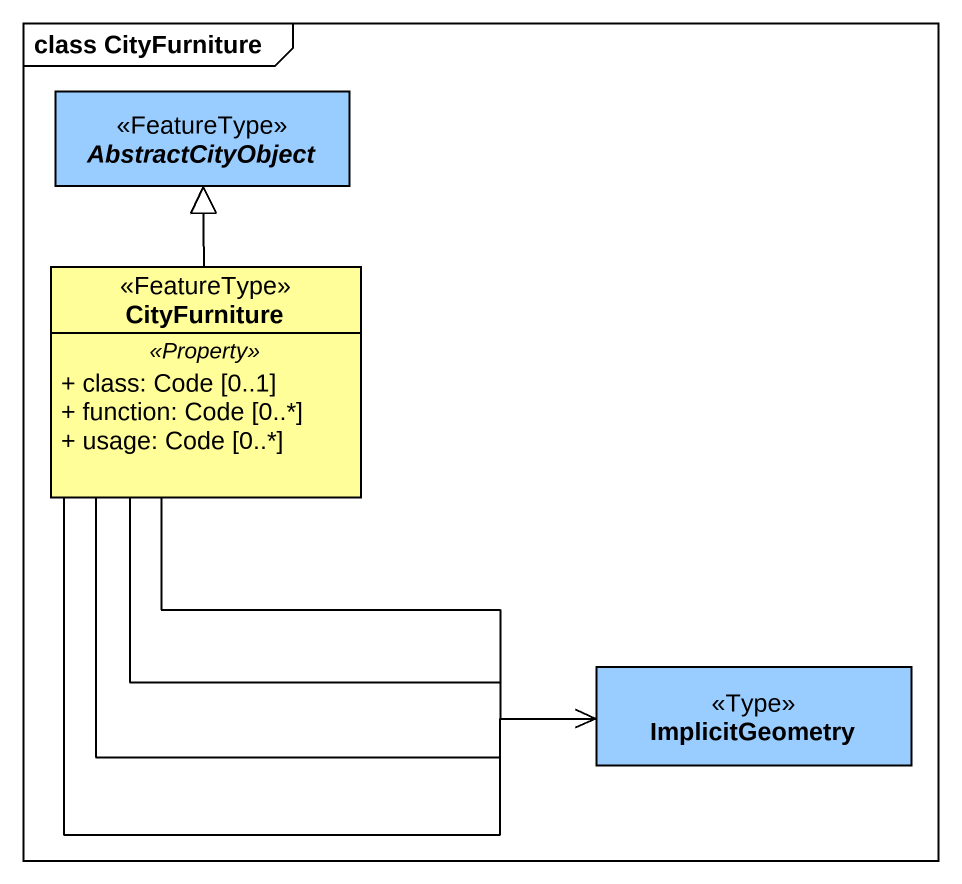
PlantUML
@startuml
mainframe class CityFurniture
hide circle
hide empty members
skinparam classAttributeIconSize 0
abstract class AbstractCityObject <<FeatureType>> #99CCFF
class CityFurniture <<FeatureType>> #FFFE99 {
  .. <<Property>> ..
  + class: Code [0..1]
  + function: Code [0..*]
  + usage: Code [0..*]
}
class ImplicitGeometry <<Type>> #99CCFF
CityFurniture -up-|> AbstractCityObject
CityFurniture --> ImplicitGeometry
CityFurniture --> ImplicitGeometry
CityFurniture --> ImplicitGeometry
CityFurniture --> ImplicitGeometry
@enduml
